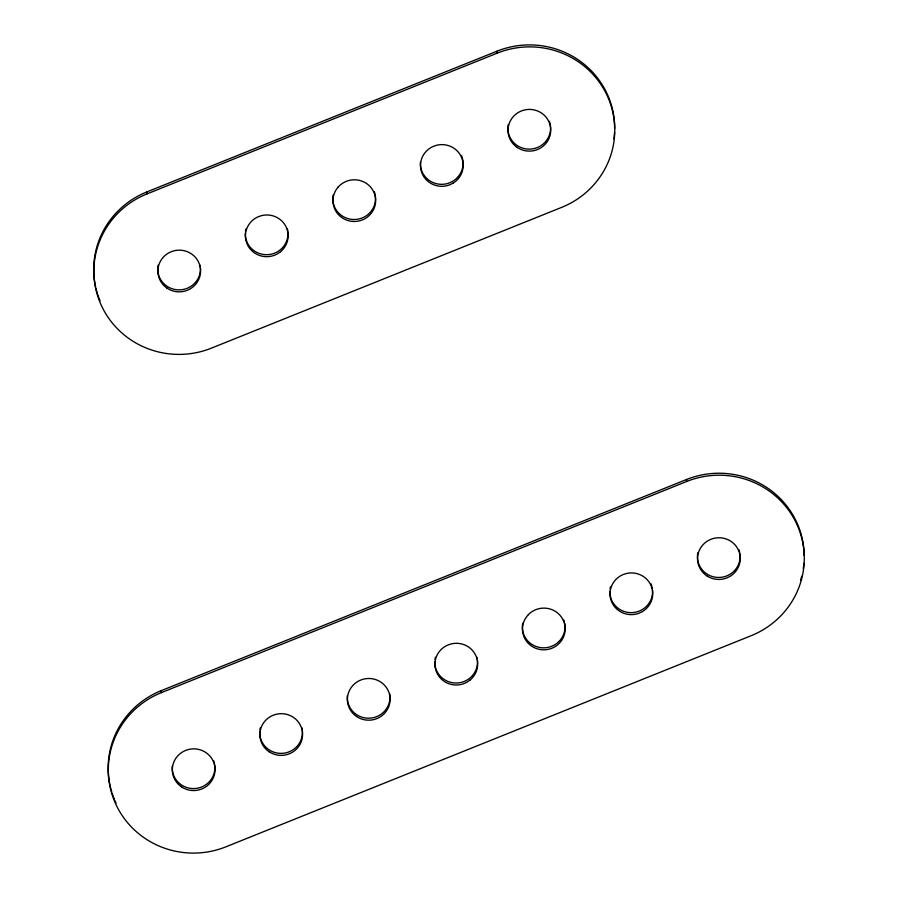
<?xml version="1.0" encoding="UTF-8"?>
<svg xmlns="http://www.w3.org/2000/svg" width="898" height="898" viewBox="0 0 898 898"><rect width="100%" height="100%" fill="white"/><g stroke="black" fill="none" stroke-linecap="round" stroke-linejoin="round"><path stroke-width="1.35" d="M95.659 287.091A85.411 83.379 -4.2 0 1 146.834 191.936L496.976 51.197A85.411 83.379 -4.2 0 1 614.636 128.436M146.98 193.912L497.122 53.173A85.411 83.379 -4.2 0 1 608.451 98.488A85.411 83.379 -4.2 0 1 561.654 207.371L211.513 348.11A85.411 83.379 -4.2 0 1 100.183 302.794A85.411 83.379 -4.2 0 1 146.98 193.912L146.834 191.936M111.79 792.115A85.411 83.379 -4.2 0 1 161.281 690.629L686.487 479.521A85.411 83.379 -4.2 0 1 804.148 555.458M161.427 692.605L686.633 481.496A85.411 83.379 -4.2 0 1 797.963 526.812A85.411 83.379 -4.2 0 1 751.166 635.694L225.959 846.803A85.411 83.379 -4.2 0 1 114.63 801.487A85.411 83.379 -4.2 0 1 161.427 692.605L161.281 690.629M686.487 479.521L686.633 481.496M496.976 51.197L497.122 53.173M564.696 623.223A21.35 20.845 -4.2 0 1 559.847 640.555L557.467 642.867A21.35 20.845 -4.2 0 1 523.916 634.931L522.905 631.822A21.35 20.845 -4.2 0 1 522.715 623.156M563.843 620.069A21.35 20.845 -4.2 0 1 564.472 622.157M652.509 590.199A21.35 20.845 -4.2 0 1 642.283 609.596L639.286 611.078A21.35 20.845 -4.2 0 1 609.888 591.221M610.068 589.054A21.35 20.845 -4.2 0 1 610.494 586.899M650.983 583.857A21.35 20.845 -4.2 0 1 651.724 585.923M652.004 586.978A21.35 20.845 -4.2 0 1 652.397 589.122M739.772 552.854A21.35 20.845 -4.2 0 1 718.647 577.47A21.35 20.845 -4.2 0 1 697.791 552.786M738.919 549.688A21.35 20.845 -4.2 0 1 739.537 551.787M389.631 693.593A21.35 20.845 -4.2 0 1 369.617 718.187A21.35 20.845 -4.2 0 1 347.335 695.692M477.444 660.58A21.35 20.845 -4.2 0 1 469.935 678.057L467.207 679.966A21.35 20.845 -4.2 0 1 436.383 670.121L435.362 667.012A21.35 20.845 -4.2 0 1 434.812 661.59M435.002 659.424A21.35 20.845 -4.2 0 1 435.418 657.269M476.939 657.347A21.35 20.845 -4.2 0 1 477.332 659.491M302.368 730.95A21.35 20.845 -4.2 0 1 281.523 753.388A21.35 20.845 -4.2 0 1 259.747 731.96M259.926 729.793A21.35 20.845 -4.2 0 1 260.341 727.649M301.863 727.717A21.35 20.845 -4.2 0 1 302.256 729.861M803.856 563.304A85.411 83.379 -4.2 0 1 803.239 568.513M801.69 576.224A85.411 83.379 -4.2 0 1 800.634 580.018M116.089 803.115A85.411 83.379 -4.2 0 1 115 800.724M114.484 799.512A85.411 83.379 -4.2 0 1 112.194 793.361M214.555 763.962A21.35 20.845 -4.2 0 1 194.552 788.556A21.35 20.845 -4.2 0 1 172.27 766.061M213.702 760.808A21.35 20.845 -4.2 0 1 214.33 762.896M550.25 124.53A21.35 20.845 -4.2 0 1 529.124 149.135A21.35 20.845 -4.2 0 1 508.268 124.452M549.396 121.365A21.35 20.845 -4.2 0 1 550.025 123.464M200.108 265.269A21.35 20.845 -4.2 0 1 178.983 289.886A21.35 20.845 -4.2 0 1 158.127 265.202M614.524 132.365A85.411 83.379 -4.2 0 1 613.906 138.887M100.037 300.819A85.411 83.379 -4.2 0 1 97.747 294.667M97.343 293.421A85.411 83.379 -4.2 0 1 95.963 288.359M375.184 194.9A21.35 20.845 -4.2 0 1 370.335 212.231L367.944 214.543A21.35 20.845 -4.2 0 1 334.404 206.607L333.382 203.498A21.35 20.845 -4.2 0 1 333.203 194.832M374.331 191.734A21.35 20.845 -4.2 0 1 374.949 193.833M462.492 158.643A21.35 20.845 -4.2 0 1 452.76 181.273L449.775 182.754A21.35 20.845 -4.2 0 1 420.432 161.808M461.471 155.534A21.35 20.845 -4.2 0 1 462.201 157.588M287.921 232.245A21.35 20.845 -4.2 0 1 280.412 249.723L277.695 251.642A21.35 20.845 -4.2 0 1 246.871 241.798L245.85 238.677A21.35 20.845 -4.2 0 1 245.3 233.267M245.48 231.089A21.35 20.845 -4.2 0 1 245.906 228.945M287.416 229.012A21.35 20.845 -4.2 0 1 287.809 231.168M338.153 187.076L336.166 189.714A21.35 20.845 -4.2 0 0 333.528 205.474L334.55 208.583A21.35 20.845 -4.2 0 0 368.09 216.519L370.47 214.207A21.35 20.845 -4.2 0 0 374.084 192.688L372.58 189.781A21.35 20.845 -4.2 0 0 338.153 187.076M527.665 615.399L525.689 618.037A21.35 20.845 -4.2 0 0 523.051 633.797L524.062 636.907A21.35 20.845 -4.2 0 0 557.613 644.843L559.993 642.53A21.35 20.845 -4.2 0 0 563.596 621.023L562.092 618.105A21.35 20.845 -4.2 0 0 527.665 615.399M280.558 251.698L277.841 253.618A21.35 20.845 -4.2 0 1 247.017 243.773L245.996 240.653A21.35 20.845 -4.2 0 1 258.714 216.553L261.902 215.542A21.35 20.845 -4.2 0 1 280.558 251.698M470.081 680.033L467.353 681.941A21.35 20.845 -4.2 0 1 436.529 672.097L435.508 668.988A21.35 20.845 -4.2 0 1 448.225 644.876L451.425 643.866A21.35 20.845 -4.2 0 1 470.081 680.033M452.906 183.248L449.92 184.73A21.35 20.845 -4.2 0 1 422.082 173.393A21.35 20.845 -4.2 0 1 433.779 146.183L436.978 145.173A21.35 20.845 -4.2 0 1 452.906 183.248M642.429 611.572L639.432 613.053A21.35 20.845 -4.2 0 1 611.605 601.727A21.35 20.845 -4.2 0 1 623.302 574.507L626.49 573.496A21.35 20.845 -4.2 0 1 642.429 611.572M706.715 575.753A21.35 20.845 -4.2 0 0 740.177 560.262A21.35 20.845 -4.2 0 0 709.813 539.765A21.35 20.845 -4.2 0 0 706.715 575.753M356.573 716.503A21.35 20.845 -4.2 0 0 390.035 701.012A21.35 20.845 -4.2 0 0 359.671 680.504A21.35 20.845 -4.2 0 0 356.573 716.503M269.041 751.682A21.35 20.845 -4.2 0 0 302.503 736.192A21.35 20.845 -4.2 0 0 272.139 715.695A21.35 20.845 -4.2 0 0 269.041 751.682M181.508 786.873A21.35 20.845 -4.2 0 0 214.959 771.382A21.35 20.845 -4.2 0 0 184.595 750.874A21.35 20.845 -4.2 0 0 181.508 786.873M517.203 147.429A21.35 20.845 -4.2 0 0 550.665 131.939A21.35 20.845 -4.2 0 0 520.29 111.431A21.35 20.845 -4.2 0 0 517.203 147.429M167.062 288.168A21.35 20.845 -4.2 0 0 200.512 272.678A21.35 20.845 -4.2 0 0 170.149 252.181A21.35 20.845 -4.2 0 0 167.062 288.168"/></g></svg>
